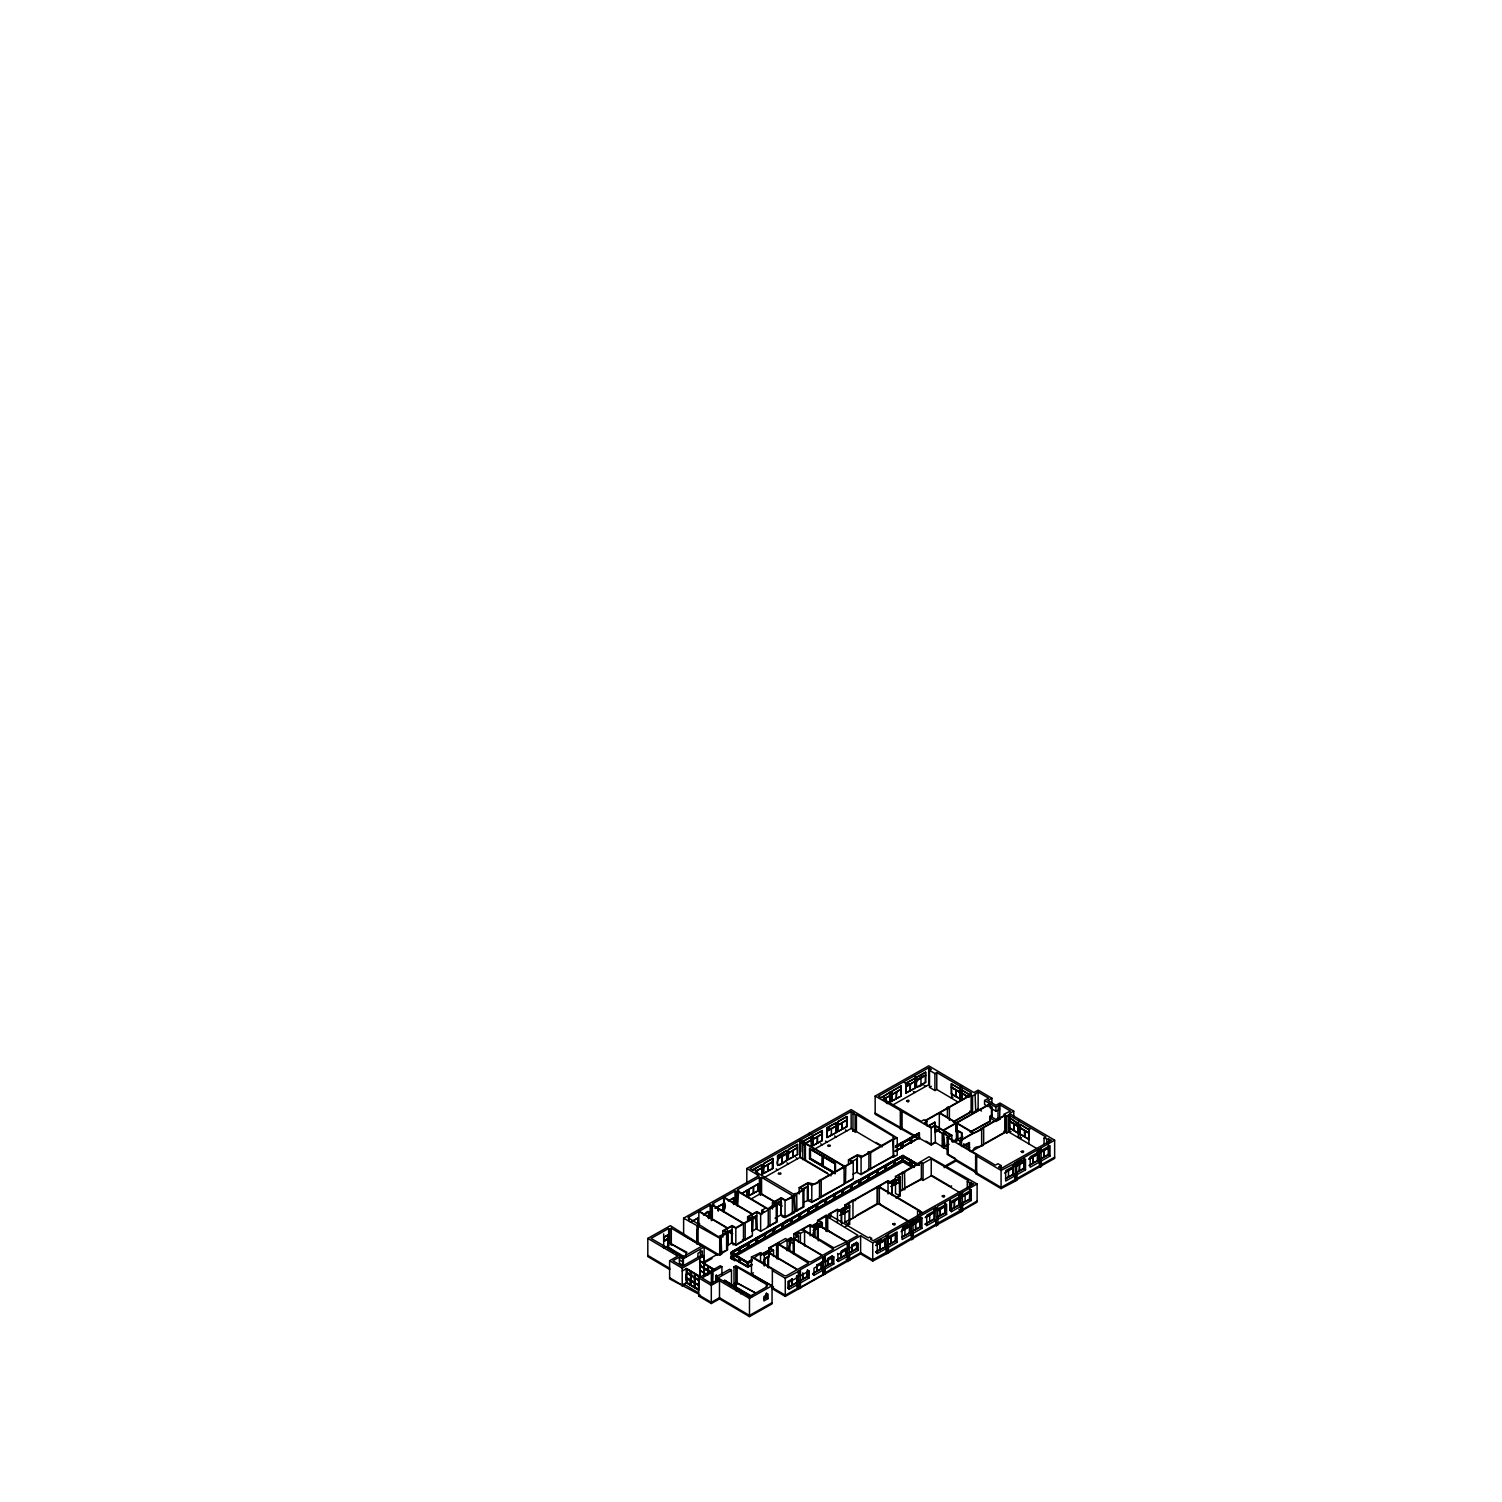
<?xml version="1.0" encoding="UTF-8"?>
<svg xmlns="http://www.w3.org/2000/svg" width="1502" height="1502" viewBox="0 0 1502 1502"><rect width="100%" height="100%" fill="white"/><g stroke="black" fill="none" stroke-linecap="round" stroke-linejoin="round"><path stroke-width="1.5" d="M867.743 1169.363L870.634 1169.382L870.616 1152.222L867.949 1151.94L870.202 1152.973L892.826 1139.699L893.521 1157.084L897.238 1154.982L897.238 1137.99L851.183 1109.602L746.813 1168.518L758.942 1175.672L683.617 1218.197L683.617 1235.188L697.041 1242.999M696.947 1243.055L696.759 1229.612M739.115 1261.398L738.928 1257.456L747.789 1262.318L731.267 1252.311L738.721 1257.662L731.267 1253.719M738.721 1260.873L739.115 1257.887L738.928 1261.267M752.333 1231.64L752.671 1217.671L752.464 1231.002L756.895 1228.505M752.671 1217.671L756.182 1215.681L756.182 1228.899L760.632 1231.283L768.254 1226.984L768.254 1209.992L760.632 1214.292L756.877 1212.076L748.616 1216.751L748.616 1220.995M756.67 1229.18L756.182 1215.681M910.437 1160.727L910.85 1165.421L910.644 1160.389M910.437 1163.956L910.644 1160.539M910.644 1164.594L910.644 1161.084M738.909 1257.305L739.322 1262.224M690.92 1280.549C707.968 1292.152 674.736 1268.814 689.925 1280.662M698.599 1285.261L694.938 1282.933L698.599 1285.505M742.345 1222.985L745.18 1223.191L742.345 1222.947L712.342 1205.242L710.146 1205.092L699.256 1211.232L727.663 1228.016L732.094 1225.519L735.849 1227.735L742.795 1223.811M742.345 1239.976L745.18 1240.183L745.161 1223.041L752.371 1218.967L752.371 1235.958L745.161 1240.032L744.128 1239.375M794.014 1194.466C796.173 1191.086 798.013 1196.963 794.014 1194.466L755.337 1171.635L756.651 1170.903L754.511 1169.645L753.197 1170.377L750.08 1168.537L799.89 1140.431C800.716 1145.106 809.221 1142.083 802.988 1142.233M802.969 1142.233L802.781 1159.638L805.616 1159.863M854.356 1199.685L877.243 1186.749C881.13 1189.415 879.534 1183.426 877.262 1186.824L877.243 1203.74L880.059 1203.834M920.069 1210.762C916.051 1207.777 918.661 1212.846 923.073 1212.602L973.84 1183.951L967.288 1181.661L968.659 1180.891L931.24 1158.793L923.054 1163.412L921.364 1162.417L904.411 1171.992C899.191 1171.091 905.255 1175.503 904.504 1172.029L904.899 1189.603L902.064 1189.809M802.988 1159.225L804.246 1158.812M843.392 1168.612C843.185 1161.384 847.41 1169.758 843.129 1165.965L804.903 1143.379L804.903 1160.37L831.057 1175.822M803.814 1230.007C804.603 1226.496 798.632 1231.02 803.814 1230.007L833.817 1247.805L846.546 1241.797L817.933 1225.106L817.933 1238.774M920.013 1213.635L919.506 1211.063L922.585 1212.884L873.188 1240.765L870.39 1239.112L871.761 1238.343L869.62 1237.085L868.25 1237.855L829.855 1215.174C825.142 1213.184 834.661 1213.222 829.855 1218.009M814.234 1229.894C824.147 1225.332 808.977 1229.781 814.234 1236.803M919.524 1165.158L902.984 1155.395L731.38 1252.011L731.455 1257.099L731.587 1252.142M825.593 1215.982L828.428 1215.775L826.288 1215.043L817.595 1220.413L821.331 1222.628L813.99 1226.871L810.16 1224.618L803.101 1228.598M821.331 1222.628L821.613 1226.195L817.952 1227.754M910.437 1161.196L902.589 1156.333L895.267 1160.915M814.628 1226.965L810.141 1225.181L803.758 1228.786M895.323 1146.195L919.017 1132.827L919.224 1139.079L875.159 1114.259L875.159 1096.084L928.743 1065.838L973.916 1092.517L978.178 1090.114L991.902 1098.244L991.902 1102.487M803.457 1158.943L800.397 1157.141L800.397 1140.149L851.146 1111.499L854.262 1113.339L852.967 1114.071L852.967 1131.062L856.403 1131.588L882.237 1146.852M958.445 1102.28L936.779 1089.494L934.92 1090.546L929.513 1087.354L929.513 1070.363L931.371 1069.311L928.705 1067.734L878.426 1096.103L881.148 1097.699L890.461 1092.142L881.58 1097.399M752.784 1169.626L762.077 1164.613L753.197 1169.851M772.817 1158.549L763.729 1163.674L763.523 1173.456L763.523 1163.562L772.629 1158.418L772.817 1168.443L761.871 1174.395M797.618 1144.543L788.531 1149.668L788.325 1159.469L788.325 1149.556L797.431 1144.43L797.618 1154.456L777.585 1165.533L777.585 1155.62L786.673 1150.494L786.879 1160.52L786.673 1154.268M802.462 1141.82L811.549 1136.676L802.256 1141.689L802.256 1151.602M822.307 1130.612L813.014 1135.625L813.014 1145.538L813.202 1135.756L822.307 1130.612L822.307 1140.525L811.343 1146.477M846.978 1116.681L837.891 1121.825L837.684 1131.607L837.684 1121.694L846.771 1116.568L846.978 1126.594L826.926 1137.671L826.926 1127.758L836.238 1122.745L827.133 1127.889M901.219 1086.077L892.113 1091.203L891.906 1101.004L891.906 1091.09L901.012 1085.965L901.219 1095.991L887.363 1103.576M914.981 1078.305L905.687 1083.317L905.875 1093.362L905.875 1083.449L914.981 1078.305L914.981 1088.218L910.419 1090.546M916.633 1077.385L925.72 1072.24L916.427 1077.253L916.427 1087.166M777.792 1155.733L786.879 1150.607M756.464 1170.602L761.871 1167.786M772.629 1161.722L763.936 1167.092M786.673 1153.799C775.783 1153.799 772.385 1174.207 786.466 1160.276M797.431 1147.735L788.738 1153.104M803.701 1144.186L811.343 1139.868M822.101 1133.803L813.408 1139.173M836.032 1125.937L826.926 1131.062L827.151 1137.333L836.238 1132.658L836.032 1122.632M846.771 1119.872L838.097 1125.242M883.101 1099.126L890.461 1095.446L885.711 1098.131M901.012 1089.269L892.319 1094.639M914.774 1081.496L906.082 1086.866M925.514 1075.432C914.155 1076.202 911.47 1095.24 925.72 1082.153L905.687 1093.231M763.729 1166.979L772.817 1161.853L772.61 1158.887M777.792 1159.037L786.879 1153.911L786.673 1150.964M788.531 1152.973L797.224 1147.603M806.799 1142.665L811.549 1139.98L811.343 1137.033M813.202 1139.06L822.307 1133.916L822.101 1130.968M827.133 1131.194L836.238 1126.049L836.032 1123.102M837.891 1125.129L846.978 1119.985L846.771 1117.037M852.967 1114.071L856.403 1114.597L894.141 1136.883L892.826 1137.634L894.122 1138.403L870.296 1151.846M892.113 1094.507L900.806 1089.138M905.875 1086.753L914.568 1081.384M916.633 1080.689L925.72 1075.545L925.514 1072.597M886.18 1102.487L886.18 1098.244L884.077 1099.426L921.195 1121.356L923.993 1119.76L926.865 1121.45L926.865 1125.711M929.513 1070.363L934.92 1073.554L936.779 1072.503L971.606 1093.081L969.635 1094.188L972.545 1095.916L972.545 1112.907L975.718 1111.104L975.08 1093.738L978.14 1092.01L988.635 1098.206L984.58 1100.497L984.58 1104.514L988.222 1106.655M669.798 1269.566L647.813 1256.573L647.813 1238.399L670.38 1225.67L704.194 1246.942L704.006 1267.688M772.817 1168.443L763.936 1173.231M822.307 1140.525L813.408 1145.313M846.978 1126.594L838.097 1131.381M887.156 1103.444L890.048 1101.811L890.254 1092.029M908.635 1091.334L906.082 1093.005M835.168 1173.813L809.54 1158.68L809.54 1148.486L835.487 1163.43L835.487 1171.579M669.723 1241.854L669.723 1229.124L668.672 1228.486L651.079 1238.418L684.274 1257.643M728.151 1232.072L732.075 1229.856L727.663 1231.79L727.738 1245.515L727.25 1228.242L698.843 1211.457L687.935 1217.615L718.238 1236.615L726.592 1232.954L726.592 1249.946M751.845 1231.358L752.051 1214.236L723.645 1197.469L712.699 1203.646L713.901 1204.36L712.83 1204.979L742.701 1222.609M724.058 1212.095L724.058 1197.225L735.004 1191.048L736.149 1191.724L736.149 1204.473M781.678 1206.237L761.57 1194.372L760.538 1194.954L760.538 1177.962L759.392 1177.286L737.482 1189.659L738.627 1190.316L737.67 1205.731M809.822 1149.049L822.27 1156.409L822.232 1165.646L809.972 1158.399L809.86 1148.298M669.723 1229.124L671.3 1228.223L701.753 1246.228L682.621 1257.043M736.149 1191.724L737.182 1191.142L765.776 1208.04L761.796 1210.293L761.796 1214.536M760.538 1177.962L761.57 1177.38L791.742 1195.198L791.742 1198.014M763.729 1177.831L799.89 1157.422L802.969 1159.225M813.202 1149.912L851.146 1128.49L854.262 1130.33L852.967 1131.062M892.113 1105.378L928.705 1084.726L928.705 1067.734M690.376 1222.14L698.223 1217.953L690.582 1222.271M708.775 1212.245C706.916 1230.57 713.675 1202.238 704.213 1214.799M715.177 1208.152L723.025 1203.947L715.309 1208.303M733.765 1204.491L733.765 1197.883L729.014 1200.567M741.95 1193.264L747.414 1190.185L742.664 1193.114M758.153 1184.12L749.066 1189.246L748.86 1195.742L748.86 1189.133L757.966 1184.008L758.153 1190.729L747.207 1196.681L747.207 1190.542M663.884 1237.329L668.014 1235.001L668.014 1239.019L663.884 1241.347L667.808 1238.887L667.695 1235.658L663.677 1237.216L667.808 1234.888L667.714 1248.462M703.518 1214.968L708.982 1211.889M728.32 1200.962L733.765 1197.883M929.513 1087.354L931.371 1086.303M667.489 1238.606L664.184 1240.708L663.978 1237.517M809.54 1158.68L834.887 1173.306M810.31 1158.305L822.27 1165.195M758.153 1190.729L749.273 1195.517M698.017 1224.43L699.669 1223.51M722.819 1210.443C728.226 1209.298 722.95 1194.466 724.34 1209.467M686.132 1252.818L686.958 1252.349L667.714 1241.947L686.132 1252.818L686.132 1257.155M683.617 1218.197L719.702 1238.192L719.702 1255.184L721.692 1254.076L720.998 1236.672L727.569 1232.954L727.569 1249.946L720.998 1253.663L720.998 1236.672M875.159 1096.084L931.202 1127.983L931.202 1144.975L935.427 1142.571L934.939 1129.035L942.205 1133.315L942.205 1147.152C949.846 1151.565 936.722 1123.703 949.039 1137.352M951.329 1083.937L960.416 1089.063L960.21 1099.088L951.329 1093.832L951.329 1083.937L960.229 1089.175L960.21 1099.088M822.796 1156.54L835.093 1163.975M665.255 1247.411L668.672 1245.477L668.672 1228.486M750.887 1199.084L759.392 1194.278L760.538 1194.954M696.947 1229.856L698.073 1229.199M956.173 1090.095L956.173 1096.235M823.115 1165.89L835.093 1172.762L835.168 1163.618L809.54 1148.486M951.329 1093.832L962.181 1099.896M960.022 1089.288L960.567 1086.153M962.031 1090.49L962.238 1093.212L968.884 1097.117M960.022 1092.123L951.329 1087.223L960.229 1092.48M960.022 1092.592L951.536 1087.11M951.329 1098.093L952.981 1097.155M962.238 1093.212L966.274 1096.291M696.853 1243.112L698.073 1242.417L719.702 1255.184M962.031 1093.794L962.238 1099.802M704.231 1261.718L717.806 1254.076L717.806 1255.24L698.073 1243.6L696.947 1244.238L697.041 1226.007M678.604 1254.883L669.854 1248.2M698.618 1294.029L669.61 1278.897L669.61 1260.722L677.796 1256.104L647.813 1238.399M722.837 1237.104L722.837 1230.739L727.25 1228.242M747.62 1220.995L747.62 1216.733L752.051 1214.236M772.441 1209.072L772.441 1202.689L781.284 1197.695L785.077 1199.948C789.094 1200.68 798.2 1192.212 791.892 1196.23M799.195 1194.015L799.195 1187.631L808.038 1182.637L813.371 1183.97C818.083 1184.853 824.147 1176.479 818.759 1180.835M848.48 1164.069L848.48 1159.826L857.323 1154.831L862.655 1156.164L868.25 1152.992M735.83 1228.298L743.471 1223.999L743.471 1240.99L735.83 1245.289L735.83 1228.298L732.075 1226.083L723.814 1230.739L727.569 1232.954M861.078 1157.61L868.907 1153.179L868.907 1170.171L861.078 1174.602L861.078 1157.61L857.323 1155.395L849.456 1159.826L853.23 1162.041L853.23 1179.032L822.777 1195.648M679.411 1257.061L679.411 1263.201L682.772 1265.172L682.772 1259.033L679.411 1257.061L672.877 1260.741L682.246 1266.28L702.166 1255.034L703.781 1255.991L704.213 1267.575M775.013 1204.397C789.038 1192.832 774.018 1216.995 785.058 1217.502L794.333 1212.865L794.333 1194.803L794.821 1212.001L794.258 1195.329M803.608 1188.307L807.813 1186.486L807.813 1200.323L808.038 1182.637M773.643 1205.731L781.078 1201.544M802.237 1189.64L807.813 1186.486M851.54 1161.816L857.116 1158.662L857.116 1172.499L861.078 1174.602M925.251 1120.511L946.973 1108.232C951.667 1109.997 947.649 1104.665 946.917 1108.194M948.982 1107.105L970.724 1094.845M744.842 1222.647L751.394 1218.967L747.62 1216.733M753.159 1217.953L756.67 1215.982M769.587 1208.603C763.392 1212.734 772.066 1204.078 776.234 1204.942L776.234 1221.933L769.644 1225.651M796.304 1193.602L802.95 1189.866L802.95 1206.857L796.304 1210.593M820.899 1179.727L843.448 1166.998M845.495 1165.834L852.235 1162.041L848.48 1159.826M925.645 1120.736L939.313 1113.038L956.042 1122.914L956.042 1131.813M970.517 1095.502L962.031 1090.02L961.824 1100.046M769.813 1225.763L777.21 1221.933L777.21 1204.942L769.963 1209.035L769.982 1226.176L767.278 1226.59M777.21 1204.942L773.417 1202.708L781.265 1198.277L785.058 1200.511L792.343 1196.399L792.343 1213.391L791.535 1212.846M796.68 1210.837L803.927 1206.857L803.927 1189.866L796.736 1193.921L796.867 1211.25L794.014 1211.457M803.927 1189.866L800.172 1187.65L808.02 1183.219L811.793 1185.435L819.51 1181.06L819.51 1198.052L811.793 1202.426L807.344 1200.042L807.344 1186.204M853.23 1162.041L845.814 1166.228L845.495 1182.825M682.772 1259.033L704.194 1246.942M719.702 1238.192L721.692 1237.085M892.826 1139.699L897.238 1137.99M926.865 1121.45L924.049 1123.045L931.334 1127.345L934.939 1125.298L943.181 1130.161L990.043 1103.726L990.25 1107.856L995.901 1111.198L999.656 1109.077L998.041 1108.119M972.545 1095.916L975.718 1094.113M795.027 1195.048L794.258 1198.164M929.344 1125.261L934.77 1122.201L935.183 1132.358L939.313 1130.03M935.183 1122.445L927.541 1126.293M895.736 1146.439L919.431 1133.071L919.431 1137.558M895.436 1147.096L900.918 1143.285L901.744 1148.241L901.951 1142.703L902.984 1143.529M901.951 1143.172L910.25 1138.478M910.869 1138.14L918.811 1133.184L918.811 1137.427M895.436 1147.321L901.331 1143.998M910.268 1138.948L902.158 1143.529L910.663 1138.948L909.855 1138.234M911.094 1138.478L919.224 1133.897M669.61 1260.722L682.208 1268.157L703.781 1255.991M895.83 1147.566L901.744 1143.998M911.489 1138.723L919.017 1133.766M931.202 1127.983L934.939 1125.862L950.86 1135.268L947.124 1137.371L947.124 1154.362L976.657 1171.823L975.624 1172.405M735.849 1244.726L732.094 1242.511L728.151 1245.289M775.013 1218.235L781.284 1214.686L785.077 1216.939L792.605 1212.696M803.608 1202.126L811.005 1199.572M852.911 1174.32L857.323 1171.823M682.208 1270.992L686.564 1268.533L701.227 1277.207M699.725 1275.254L699.932 1260.985L714.614 1269.641M895.436 1150.626L902.571 1147.772L902.364 1142.233M895.23 1150.983L901.744 1147.528M902.158 1147.059L910.663 1142.496M895.23 1151.452L919.637 1137.427L911.489 1142.271M910.268 1137.765L910.663 1143.21L911.489 1137.54M902.571 1147.077L910.268 1142.252L911.489 1142.74L911.507 1137.314M991.902 1098.244L987.865 1100.515L995.939 1105.303L999.994 1103.012L1013.737 1111.123L1013.737 1117.488M934.77 1132.114L938.844 1129.823M954.915 1120.755L970.724 1111.837M720.434 1253.419L725.053 1250.809M737.595 1243.731L742.795 1240.802M744.842 1239.638L751.394 1235.958M813.371 1200.962L821.2 1197.469L821.218 1180.103L844.105 1167.185L844.105 1184.177L821.237 1197.263L819.435 1196.437M847.184 1181.886L852.235 1179.032M862.655 1173.156L866.391 1171.034M870.296 1168.838L894.122 1155.395M704.231 1262.9L711.986 1258.526M953.338 1122.107L971.118 1112.062L971.118 1095.071L949.395 1107.349L949.395 1120.285M686.902 1272.795L686.902 1269.209L694.562 1273.734L694.356 1277.432L686.696 1272.907L699.087 1280.474L698.486 1289.974L698.993 1276.343M892.826 1156.69L870.447 1168.95M700.27 1265.717L707.93 1270.241L700.27 1265.717L700.063 1274.991M981.519 1111.011L978.14 1109.002L975.718 1111.104M943.575 1147.96L943.594 1130.405L990.438 1103.97L990.438 1107.969M690.732 1275.536L690.319 1285.149L690.713 1275.761M703.687 1267.97L704.1 1275.686M739.979 1247.392L739.791 1252.649L739.979 1247.167L747.189 1243.337M748.785 1246.867L748.785 1242.417L755.788 1238.474L756.595 1243.168L756.989 1238.024L755.994 1238.136M757.196 1237.441L756.989 1242.943L756.989 1237.554L764.387 1233.611M765.194 1233.405L765.006 1238.418L765.795 1232.598L773.004 1228.767L773.192 1233.086M774.206 1232.992L774.394 1227.735L781.603 1223.905M791.01 1218.835L790.615 1223.736M791.61 1218.253L791.404 1223.51L791.61 1218.028L798.82 1214.198M800.209 1217.615L800.416 1213.278L807.419 1209.335L808.226 1214.029L808.62 1208.885L807.625 1208.997M808.827 1208.303L808.62 1213.804L808.62 1208.415L816.018 1204.473M816.825 1204.266L816.619 1209.279L817.032 1203.909M825.818 1203.853L826.025 1198.596L833.235 1194.766M842.641 1189.697L842.228 1194.597M843.242 1189.115L843.035 1194.372L843.242 1188.889L850.432 1185.059M851.634 1189.509C847.428 1184.515 862.599 1175.09 859.05 1184.402L860.252 1179.746L859.238 1179.859M860.439 1179.408L860.252 1184.665L860.439 1179.164L867.649 1175.334M868.25 1180.14L868.644 1174.771M877.45 1174.939L877.45 1169.57L884.847 1165.627M894.253 1160.558L893.859 1165.458M894.854 1159.976L894.666 1165.233L894.854 1159.751L902.984 1155.639M942.205 1133.315L935.427 1128.753M700.27 1270.392L703.894 1272.776M704.1 1268.214L704.1 1273.114M707.724 1266.299C688.78 1249.589 709.151 1280.906 707.93 1266.186M731.061 1253.137L739.191 1248.782L731.061 1253.363L739.115 1258.132L731.662 1253.719M757.402 1238.737L765.006 1234.212L756.989 1238.737M783.218 1224.168L790.803 1219.643L782.805 1224.168M809.015 1209.598L816.619 1205.073L808.62 1209.598M876.642 1170.959L869.451 1175.484M893.859 1161.253L886.462 1165.89M902.984 1155.864L903.19 1160.182L902.984 1155.395M686.902 1278.183L690.094 1280.474M700.27 1270.617L703.443 1272.795M739.791 1248.444L747.789 1243.919M773.605 1229.349L766.208 1233.762M799.421 1214.78L792.005 1219.192M825.236 1200.211L817.82 1204.623M851.033 1185.641L843.636 1190.053M860.252 1180.459L868.25 1175.935L860.646 1180.459M876.849 1171.072L868.851 1175.597L876.455 1171.072M886.049 1165.89L893.652 1161.365M694.863 1274.147L695.069 1277.62L698.787 1279.817L698.58 1276.343L694.863 1274.147L695.069 1277.62M708.231 1270.185C708.681 1260.985 706.616 1274.503 712.68 1272.889L712.68 1283.497M731.061 1253.607L738.59 1248.894M739.979 1248.556L747.789 1244.163L740.186 1248.444M757.196 1238.85L764.387 1234.325M783.011 1224.28L790.202 1219.755M808.827 1209.711L816.018 1205.186M860.439 1180.572L867.649 1176.047M886.255 1166.003L893.465 1161.478M903.397 1156.559L894.666 1161.027L902.984 1156.333L911.451 1160.633M903.397 1156.803L910.644 1161.328M738.984 1252.161L731.061 1257.099L739.191 1252.293M739.979 1252.067L747.789 1247.43L740.186 1251.729M764.8 1237.592L757.402 1242.004M765.795 1237.498C785.753 1222.478 760.669 1246.378 766.001 1232.71M790.615 1223.022L782.805 1227.434L783.218 1223.004M791.61 1222.928L799.421 1218.291L791.61 1222.703M816.412 1208.453L809.015 1212.865M817.426 1208.359L825.236 1203.722L817.426 1208.134M842.228 1193.883L834.436 1198.296L834.83 1193.865M868.043 1179.333L860.646 1183.726M885.26 1169.607L877.656 1174.376M893.859 1164.763L886.462 1169.401M984.58 1100.497L995.901 1107.181L999.957 1104.89L1010.452 1111.104L1003.805 1114.296L1006.772 1116.042L1006.772 1133.034L1008.668 1131.945L1036.399 1148.335M694.262 1277.864L694.262 1287.496M748.39 1247.092L756.388 1242.567L748.597 1247.204M765.006 1237.723L757.196 1242.361M774.206 1232.522L782.204 1227.998L774.412 1232.635M790.803 1223.154L783.011 1227.791M800.022 1217.953L808.02 1213.428L800.209 1218.066M816.619 1208.584L808.827 1213.222M825.818 1203.384L833.835 1198.859L826.025 1203.496M834.643 1198.652L842.434 1194.015M851.634 1188.814L859.651 1184.308L851.841 1188.946M868.25 1179.446L860.439 1184.083M877.45 1174.245L885.448 1169.739M894.065 1164.876L886.255 1169.514M903.19 1159.938L894.854 1164.651M694.356 1277.902C683.954 1264.365 683.41 1283.102 690.319 1284.679M738.984 1247.73C737.426 1260.591 741.969 1246.247 738.777 1247.843M748.597 1247.674L748.184 1242.774L747.789 1247.899M756.201 1238.024L756.388 1243.036M773.399 1233.442L773.999 1228.204L773.605 1233.33M781.998 1223.454L782.204 1228.467M781.81 1228.223C781.904 1220.938 782.955 1223.454 783.011 1228.261C778.9 1223.06 793.638 1214.085 790.409 1223.379M800.209 1218.535L799.815 1213.635L799.421 1218.76M807.813 1208.885L808.02 1213.898M824.823 1203.947C827.959 1193.883 812.638 1205.28 817.426 1208.828M825.03 1204.304L825.631 1199.065L825.218 1204.191M833.629 1194.315L833.835 1199.328M851.446 1184.496L851.033 1189.622M851.634 1189.284L851.841 1184.027M859.444 1179.746L859.651 1184.759M868.043 1180.028L868.456 1175.127M869.057 1174.545L868.851 1179.802L869.057 1174.32L876.248 1170.49L877.055 1175.184L877.243 1169.927L876.849 1175.052M877.45 1174.714L877.656 1169.457M885.26 1165.177L885.654 1170.321M690.713 1280.436L694.262 1282.539M695.144 1287.758L695.144 1278.127L694.938 1287.89M704.1 1272.889L707.855 1274.86L707.855 1270.185L707.649 1274.973M911.958 1167.261L902.777 1161.835L731.267 1258.638L731.267 1257.456L902.777 1160.652L914.361 1167.486M686.902 1282.896L686.564 1268.533M698.58 1276.343L698.73 1296.095L711.31 1303.529L719.496 1298.911L749.479 1316.616L772.047 1303.867L772.047 1285.712L735.961 1265.698L734.009 1266.806L734.009 1283.797L735.83 1284.867L735.83 1267.876L734.009 1266.806M711.967 1268.796L712.173 1272.269M712.155 1268.908L708.231 1266.599M959.44 1140.788L973.183 1133.034L956.455 1123.158L956.455 1140.149L957.675 1130.48L961.918 1132.977L961.918 1140.9M955.497 1158.605L948.213 1154.306L948.213 1137.314L951.836 1135.268L951.836 1141.651M738.515 1257.08L739.115 1262.093M721.918 1275.198L721.918 1266.693L711.835 1272.382L711.835 1283.008M739.115 1257.437L739.735 1262.45M699.087 1280.474L694.863 1278.202M712.173 1283.778L712.68 1272.889M739.528 1257.681L739.923 1262.581M989.762 1116.211L991.714 1115.104M690.92 1285.28L690.62 1271.405M695.144 1283.046L699.087 1285.149M739.923 1257.681L740.129 1262.224L740.129 1258.019M911.658 1160.746L911.845 1165.308L911.845 1161.102M740.129 1258.488L747.583 1263.37L752.014 1260.854M957.262 1130.706L961.918 1132.977M989.762 1117.375L991.714 1116.286M999.957 1104.89L999.656 1118.99L998.248 1118.145L995.939 1119.459L991.489 1116.831L989.705 1117.826L989.705 1120.905M910.644 1164.35L902.984 1159.826M694.262 1287.007L690.713 1284.923M738.909 1261.736L731.061 1256.874L738.721 1261.154M910.644 1164.82L902.589 1159.826L894.854 1164.426M695.144 1287.289L698.486 1289.505M716.022 1281.807L716.022 1275.423L717.843 1275.93L729.672 1269.246L731.493 1270.316L731.493 1285.299M946.861 1145.087L943.181 1147.152L934.939 1142.29L931.334 1144.336L925.87 1141.107M956.455 1139.661L955.234 1139.417M970.142 1131.945L990.438 1120.961L970.555 1132.17M911.451 1165.533L911.658 1160.52L911.658 1165.646M949.095 1144.28L943.594 1147.397L947.706 1149.837M952.775 1142.215L962.726 1136.601M715.759 1281.356L715.759 1277.094L717.336 1276.212L716.022 1275.423M773.492 1286.951L751.469 1273.94L751.469 1256.949L760.538 1252.63L764.255 1254.827L772.535 1250.152L768.817 1247.955L778.393 1242.605L779.012 1244.013L776.609 1243.618L776.59 1258.432M778.299 1242.605L785.508 1238.53L789.226 1240.727L797.487 1236.071L793.769 1233.874L801.392 1229.556M829.761 1213.56L837.478 1209.204L841.214 1211.401L848.649 1207.214L844.913 1204.998L853.361 1199.76L855.52 1200.492L852.667 1200.699M878.952 1185.791L888.058 1180.647L891.794 1182.863L899.229 1178.657L899.717 1195.93L895.492 1193.452L895.492 1176.46L902.045 1172.762M903.735 1171.804L928.987 1156.747L977.107 1183.97L977.107 1202.144L962.181 1210.574L962.181 1205.618L971.268 1200.473L971.268 1190.091L969.654 1189.133L969.86 1199.178L971.268 1200.473M981.2 1128.434C987.678 1125.223 976.901 1133.146 973.596 1132.79L956.868 1122.914L957.675 1140.393L957.675 1130.48M983.266 1127.345L1005.063 1115.028L1005.063 1132.02L985.237 1143.21M760.538 1253.194L754.248 1257.887L784.307 1275.63L786.203 1275.855L797.111 1269.697L768.667 1252.893L764.255 1255.39L760.538 1253.194L760.538 1261.68M800.378 1241.947L800.378 1233.442L797.994 1232.034L794.746 1233.874L798.463 1236.071L798.463 1242.436M841.195 1222.59L841.195 1211.983L837.459 1209.767L830.418 1213.747L829.855 1216.395M855.013 1199.873L877.562 1187.143L877.562 1204.135L855.013 1216.864M891.775 1194.052L891.775 1183.426L888.039 1181.21L879.609 1185.979L879.402 1188.72M959.834 1141.032L981.651 1128.715L981.651 1145.707L971.475 1151.452M731.493 1270.316L717.994 1277.939L749.517 1296.564L767.109 1286.632L766.058 1286.012L767.635 1285.13L737.163 1267.125L735.83 1267.876M1013.737 1111.123L1009.475 1113.526L1054.648 1140.206L1054.648 1158.38L1040.924 1166.115L1040.924 1161.159L1039.515 1159.863M1000.276 1119.009L995.901 1121.487L990.118 1118.07L991.902 1117.075L991.902 1106.73M748.109 1266.336L748.109 1261.905L751.807 1259.803M760.425 1254.959L769.024 1250.096M786.222 1240.389L790.934 1237.723L790.54 1241.685M810.198 1226.852L816.957 1223.285L812.038 1226.045M837.853 1211.25L846.452 1206.388M887.626 1183.144L894.779 1179.577M748.315 1262.018L752.014 1259.934M760.425 1255.184L769.231 1250.208M787.123 1240.07L779.407 1244.426L808.846 1261.811L810.855 1261.943L822.082 1255.597L793.638 1238.793L789.207 1241.29L787.123 1240.07L787.123 1250.697M837.853 1211.476L846.659 1206.5M887.832 1183.276L894.385 1179.577M1006.772 1116.042L1008.668 1114.953L1045.955 1136.995L1044.059 1138.065L1044.059 1144.43M748.109 1261.905L752.014 1260.159M760.613 1255.296L763.917 1253.212L764.311 1254.151M765.325 1253.344L769.231 1250.453M812.244 1226.158L815.736 1224.186L815.736 1228.392M838.06 1211.607L841.364 1209.504M846.659 1206.744L842.566 1208.584L842.566 1213.973M889.691 1182.468L892.977 1180.365M900.224 1195.667L898.553 1194.672L900.092 1193.808L900.092 1176.817L898.553 1177.681L900.224 1178.676L900.224 1195.667L895.999 1198.033M961.487 1146.251L961.487 1142.008L958.764 1143.548L995.375 1165.158L997.948 1163.712L1001.121 1165.59L1001.121 1169.833M747.376 1263.238L751.807 1260.741M765.325 1252.424L769.024 1251.035M800.378 1233.442L804.565 1231.096L833.479 1249.176L822.495 1255.372L794.051 1238.568L798.463 1236.071M812.038 1226.74L815.943 1224.543M846.452 1207.326L842.96 1209.767M845.419 1226.59L849.644 1224.205L849.7 1205.411L848.104 1206.313L849.644 1207.214L841.195 1211.983M889.484 1183.05L893.39 1180.835M769.231 1251.147L765.325 1253.588M790.334 1239.244L790.127 1238.418M812.038 1226.984L816.149 1224.674M841.965 1210.105L841.758 1209.279M846.659 1207.439L842.753 1209.88M889.484 1183.276L893.577 1180.966M721.918 1266.693L720.284 1265.735L698.712 1277.902L711.31 1285.355L719.496 1280.737L749.479 1298.441L749.479 1316.616M769.08 1256.911L769.08 1252.649L773.511 1250.152L773.511 1256.536M822.326 1226.871L822.326 1222.628L813.896 1227.397L813.99 1236.953M891.775 1183.426L900.224 1178.676M1009.551 1118.558L1009.757 1121.262C1040.999 1138.366 988.56 1103.914 1018.243 1123.44L1018.581 1133.203M752.014 1264.365L747.583 1266.862L747.583 1262.187L747.376 1266.524M739.716 1261.999L747.996 1266.862L751.958 1264.628M724.208 1281.525L724.696 1280.305L752.277 1296.583M751.882 1264.909L747.789 1267.219L731.267 1257.456M813.126 1230.345L817.219 1228.035M839.674 1215.362L846.79 1211.419M890.724 1186.542L899.229 1181.83M963.627 1145.5L969.447 1142.684L969.447 1150.607M841.214 1214.574L848.93 1210.537M892.075 1186.186L899.51 1181.999M969.447 1142.684L961.806 1146.533M764.462 1258.469C774.074 1253.87 758.885 1259.671 764.462 1265.078M841.702 1224.074L841.702 1214.855L849.137 1210.65L849.137 1224.487L844.913 1221.99L844.913 1204.998M899.717 1182.112L891.794 1186.017M698.73 1296.095L700.458 1295.118M1009.757 1121.262L1018.243 1126.744M1009.551 1121.863L1009.701 1132.17M1013.794 1124.36L1014.207 1130.743M735.999 1282.389L755.281 1292.809L735.999 1282.389L735.999 1288.904M1018.243 1133.353L1009.757 1127.871M734.009 1283.797L735.961 1282.689M751.469 1273.94L753.441 1272.832M844.913 1221.99L855.333 1217.071M856.253 1215.587L877.224 1203.59M903.472 1188.777L921.928 1178.526M849.306 1220.075L852.967 1218.009L852.967 1201.018L847.485 1204.116L849.7 1205.411M899.454 1191.762L902.364 1190.128L902.364 1173.137L898.008 1175.597L900.092 1176.817M960.792 1193.226L931.24 1175.784L923.054 1180.403L921.364 1179.408L903.847 1188.795M944.138 1166.491L956.173 1159.713L956.173 1160.896L1001.083 1187.425L1054.648 1157.197M970.423 1151.583L973.183 1150.025M973.596 1149.781C973.484 1145.331 984.937 1147.378 983.19 1144.299M735.529 1285.036L737.163 1284.116L737.163 1267.125M944.138 1167.674L956.173 1160.896M1009.344 1132.358L1011.015 1131.419M1014.207 1130.499L1014 1124.247M1028.757 1132.959L1019.858 1127.702L1028.551 1132.602M975.624 1155.413L976.657 1154.831L976.657 1172.987L975.624 1173.569L975.624 1155.413L1001.083 1170.433L1001.083 1188.608L1016.929 1180.272L1016.403 1161.778L1039.271 1148.88L1039.797 1167.373L1041.449 1166.434L1040.924 1147.96L1054.648 1140.206M796.454 1276.437L798.275 1289.073L785.283 1296.414L772.347 1288.772L772.347 1270.598L773.492 1269.96L751.469 1256.949M736.299 1291.307L739.397 1289.542L739.397 1290.5M1018.243 1132.883L1018.45 1126.631L1009.551 1121.393M739.735 1290.706L724.696 1280.305M1024.514 1136.582L1024.721 1130.33L1024.721 1136.939M1020.271 1134.085L1029.095 1139.417L1028.757 1143.811M1028.551 1129.767L1030.41 1128.715M740.505 1293.785L743.603 1292.039L743.603 1292.978M1018.243 1137.615L1018.581 1120.417M1028.551 1133.071L1020.065 1127.589M1019.858 1138.554L1021.51 1137.634M1024.721 1136.714L1024.514 1130.443M747.095 1295.043L748.146 1295.663M749.479 1298.441L772.047 1285.712M772.347 1270.598L785.283 1278.24L798.801 1271.218L798.801 1289.392M821.463 1262.562L821.256 1268.57L823.077 1270.129L823.077 1275.067L799.928 1288.134L799.928 1283.177L809.034 1278.052L809.034 1270.974L799.928 1276.099L799.928 1269.96L823.077 1256.911L823.603 1275.386M812.713 1274.072L813.99 1275.254L833.817 1264.046L833.817 1256.967L824.729 1262.112L824.729 1255.972L847.466 1243.13L847.992 1261.624M977.107 1183.97L962.181 1192.4L962.707 1210.875L961.055 1211.814L960.529 1193.32L937.511 1206.331L938.037 1224.806L936.384 1225.745L935.859 1207.251L912.822 1220.244L913.347 1238.737L911.695 1239.657L911.17 1221.182L888.02 1234.25L888.546 1252.724L872.737 1261.06L872.737 1242.886L860.608 1235.714L849.118 1242.21L849.644 1260.685M975.342 1171.034L975.342 1172.217M798.801 1271.218L800.453 1270.279L800.453 1288.453M823.603 1257.212L825.255 1256.273L825.255 1274.447M847.992 1243.449L849.644 1242.511M951.648 1185.923L950.616 1186.505L931.991 1175.522M772.253 1287.646L785.377 1295.175L798.275 1287.89M772.347 1288.772L773.492 1288.134M827.658 1258.582L832.202 1256.029L832.202 1262.619M817.126 1264.778L821.669 1262.206L821.669 1268.814L812.77 1273.583M827.865 1258.714L832.408 1256.141L832.408 1262.75L833.817 1264.046M856.384 1242.605L852.047 1245.064L852.047 1251.673L851.841 1245.177M788.475 1281.168L792.436 1278.934M837.665 1253.419L838.379 1261.492L847.466 1256.348L845.645 1254.808L845.645 1248.669L841.308 1251.128L841.101 1257.606M841.608 1251.185L845.851 1248.8M852.366 1245.12L856.591 1242.736M798.275 1270.899L798.275 1277.038L789.188 1282.164L789.188 1289.242L798.275 1284.116M823.077 1256.911L823.077 1263.032L813.99 1268.176L813.99 1275.254M838.379 1254.414L847.466 1249.27L847.466 1243.13M849.118 1248.35L858.205 1243.205L858.205 1250.284L849.118 1255.428M763.692 1298.704L766.452 1297.146L766.452 1293.128M763.898 1298.817L766.64 1297.277L766.64 1293.26M1044.059 1138.065L1051.381 1140.187L1001.121 1168.556L998.548 1167.035L1001.121 1165.59M768.066 1298.573L763.936 1300.901L763.936 1296.433L768.066 1294.086L768.066 1298.573L766.133 1296.846L766.133 1293.785M796.454 1282.577L787.968 1287.589L787.968 1281.45M799.89 1280.624L807.194 1276.512L809.034 1278.052M813.953 1272.701L821.256 1268.57M823.321 1267.406L832.408 1262.75L823.115 1267.763M836.971 1259.709L845.645 1254.808M849.081 1252.856L856.384 1248.744L858.205 1250.284M787.574 1287.815L798.52 1281.882M799.759 1280.943L807.607 1276.738L807.607 1270.129M836.764 1260.065L846.058 1255.052L846.058 1248.444M848.949 1253.175L856.797 1248.988L856.797 1242.379M872.737 1242.886L886.893 1235.489L886.893 1253.663M1001.083 1170.433L1015.277 1163.036L1015.277 1181.192M886.893 1235.489L888.546 1234.55M911.695 1221.502L913.347 1220.563M961.055 1193.639L962.707 1192.701M797.111 1286.688L798.801 1288.209L825.255 1273.264L823.453 1272.213M876.079 1242.436L881.28 1239.488M902.608 1227.453L907.809 1224.505M913.347 1221.389L918.567 1218.441M1016.741 1162.811L1022.149 1159.976M875.666 1242.192L877.281 1243.149L886.368 1238.005L886.368 1235.188M888.02 1237.085L897.126 1231.94L897.126 1242.323L888.02 1247.467M911.17 1221.182L911.17 1224.017L902.082 1229.143L902.082 1239.525L921.928 1228.336L921.928 1217.953L920.313 1216.995L920.313 1226.909M921.928 1217.953L912.822 1223.079L912.822 1220.244M937.511 1209.148L946.598 1204.022L946.598 1214.405L937.511 1219.53M960.529 1193.32L960.529 1196.155L951.442 1201.3L951.442 1211.682L960.529 1206.538L958.708 1204.998L950.034 1209.899L950.034 1203.759L958.708 1198.389M962.181 1192.4L962.181 1195.235L971.268 1190.091M1014.751 1162.717L1014.751 1165.552L1005.664 1170.678L1005.664 1181.06L1025.509 1169.87L1025.509 1159.488L1023.895 1158.53L1023.895 1168.443M1025.509 1159.488L1016.403 1164.613L1016.403 1161.778M772.047 1302.703L749.479 1315.433L719.496 1297.728L711.31 1302.347L698.73 1294.912M824.729 1272.964L847.466 1260.122M872.737 1261.06L860.608 1253.888L849.118 1260.385L849.118 1259.202L860.608 1252.706L872.737 1259.878L960.529 1210.312M875.873 1245.139L884.753 1240.37M887.851 1238.606L895.511 1234.306M901.913 1230.682L909.348 1226.252M911.808 1225.088L920.313 1220.3M925.345 1217.221L934.244 1212.433M937.342 1210.687L944.983 1206.369M949.827 1203.646L958.914 1198.502M962.012 1196.756L969.654 1192.438M1005.495 1172.217L1013.137 1167.899M1015.39 1166.622L1023.895 1161.835M1028.776 1158.849L1037.863 1154.193L1029.152 1159.337M1039.515 1152.785L1048.396 1147.997M875.873 1245.609L884.96 1240.483L886.368 1253.344M888.001 1238.774L895.305 1234.175M901.069 1231.621L909.761 1226.477M911.808 1225.557L920.501 1220.413L920.294 1217.465M925.345 1217.69L934.037 1212.321M937.473 1210.837L945.19 1206.482L944.777 1203.421M961.167 1197.714L969.447 1192.325M1004.65 1173.156L1012.93 1167.786M1015.39 1167.092L1024.101 1161.947L1023.895 1159M1039.515 1153.254L1048.189 1147.885M875.873 1251.748L884.96 1247.092L875.666 1252.105M888.001 1244.914L895.305 1240.783L897.126 1242.323M902.045 1236.972L909.348 1232.86L911.17 1234.4L911.695 1239.657M912.803 1230.908L920.106 1226.796L921.928 1228.336M925.345 1223.83L934.037 1218.929L935.859 1220.469L936.384 1225.745M937.473 1216.977L944.777 1212.865L946.598 1214.405M962.144 1203.046L969.86 1199.178L962.012 1203.365M1005.627 1178.507L1012.93 1174.395L1014.751 1175.935L1014.751 1180.891M1016.385 1172.442L1023.688 1168.331L1025.509 1169.87M1030.147 1164.67L1037.45 1160.558L1039.271 1162.097L1039.797 1167.373M1039.515 1159.394L1048.189 1154.494L1050.011 1156.033L1030.184 1167.242L1030.184 1156.84L1039.271 1151.715L1039.271 1148.88M887.851 1245.214L895.699 1241.027L895.511 1232.973M901.913 1237.291L911.414 1232.166M912.653 1231.227L920.501 1227.021L920.501 1217.108M925.138 1224.186L934.432 1219.155L934.432 1209.26M937.342 1217.296L945.19 1213.09L944.983 1203.064M949.827 1210.255L960.773 1204.304M1005.495 1178.826L1014.995 1173.7M1016.234 1172.762L1024.101 1168.556L1024.101 1158.643M1028.964 1165.571L1048.603 1154.719L1048.603 1144.824M875.873 1252.217L877.281 1253.532L886.368 1248.406M925.345 1224.299L926.753 1225.594L935.859 1220.469M977.107 1200.962L961.055 1210.631L958.914 1209.373M911.17 1239.357L888.546 1252.724M912.822 1233.461L912.822 1238.418L935.859 1225.425M937.511 1223.323L937.511 1224.487L961.055 1211.814M1016.403 1174.996L1016.403 1179.952L1039.271 1167.054M828.315 1144.918C825.499 1146.796 832.521 1146.852 829.761 1144.918M778.918 1172.799C776.102 1174.677 783.124 1174.733 780.364 1172.799M1020.215 1134.16L1020.065 1124.285L1028.964 1129.542L1028.964 1139.455L1009.551 1127.983L1009.551 1118.089M708.625 1218.329L708.775 1211.757M818.271 1240.859L818.271 1224.919L847.034 1241.516L857.961 1235.357L827.095 1216.601L827.095 1231.565M818.271 1224.919L831.094 1232.297M970.724 1095.39L961.824 1090.133L962.181 1087.11M1028.757 1129.654L1019.858 1124.397L1020.215 1138.366M962.031 1093.325L968.828 1097.324M925.514 1075.901L925.307 1081.909M1044.059 1150.926L1043.852 1157.404L1043.852 1150.795M915.018 1076.427L916.84 1077.497L916.633 1080.201M969.635 1111.18L972.545 1112.907M1003.805 1131.288L1006.772 1133.034M924.106 1085.458L925.72 1086.397M920.97 1084.369L920.97 1078.229M1037.45 1154.418L1037.45 1160.558M910.212 1084.294L910.212 1090.903L910.419 1084.406M904.26 1082.491L906.082 1083.562M913.366 1091.522L914.981 1092.461M1033.113 1162.999L1032.907 1156.747L1032.907 1163.355M1023.895 1162.304L1023.688 1168.331M956.455 1122.67L939.726 1112.794L947.387 1108.476L947.387 1117.375M896.656 1092.179L896.262 1098.563M901.219 1095.991L892.319 1100.778M1014.751 1165.552L1013.137 1164.594L1013.343 1174.62M890.048 1092.386L890.048 1095.202M896.262 1098.319L896.45 1092.067M890.048 1095.69L890.461 1102.055L890.461 1092.142M1013.137 1168.368L1012.93 1174.395M943.594 1130.405L951.836 1135.268M961.487 1142.008L958.22 1140.074L955.497 1141.614L948.213 1137.314M883.251 1096.516L886.18 1098.244M963.852 1144.036L969.691 1147.49M1008.386 1176.948L1008.593 1170.696M963.439 1144.28L969.278 1147.716M944.082 1133.86L947.706 1136M947.124 1137.371L976.657 1154.831M919.637 1137.427L911.695 1141.914M931.202 1144.975L875.159 1113.076M975.624 1173.569L1001.083 1188.608M910.888 1137.652L911.902 1138.253M911.695 1138.61L910.062 1137.896L910.869 1143.097M911.507 1141.558L911.301 1137.183L911.282 1142.853M902.984 1142.59L902.158 1147.547M901.331 1147.997L901.331 1142.815L902.777 1143.642M902.571 1146.589L902.984 1142.346M902.364 1146.721L902.777 1142.478M846.771 1120.342L846.565 1126.369M969.654 1192.907L969.447 1198.934M919.318 1165.27L902.589 1155.62M902.27 1160.239L902.664 1155.808M917.346 1164.801L911.658 1161.44L917.14 1165.158M911.451 1161.553L917.346 1165.045M876.023 1142.459L881.749 1145.838M958.914 1195.198L960.529 1196.155M845.363 1129.898L846.978 1130.837M842.228 1128.809L842.021 1122.557L842.021 1129.166M965.11 1201.375L965.11 1195.254M836.032 1126.406L835.825 1132.433M894.854 1164.181L895.267 1159.995M893.652 1165.101L893.465 1160.783L886.255 1164.613L886.067 1170.096L886.255 1164.839M826.926 1127.758L827.151 1130.724M885.861 1165.064L884.847 1169.833M950.034 1203.29L950.222 1200.567M834.624 1135.963L836.238 1136.92M884.847 1166.341L877.863 1170.753M831.282 1134.986L831.47 1128.734M885.26 1170.321L885.448 1165.289M895.492 1176.46L899.229 1178.657M822.101 1134.273L821.894 1140.281M944.983 1206.838L944.777 1212.865M893.99 1179.802L893.39 1181.079M857.116 1158.662L857.116 1172.499M893.39 1180.14L893.183 1181.192M894.385 1180.741L894.591 1179.464M825.518 1141.088L827.133 1142.046M817.351 1136.714L817.351 1143.097M877.863 1173.794L878.05 1169.701M811.587 1134.799L813.408 1135.869M876.642 1175.165L876.849 1170.152M820.693 1143.811L822.307 1144.768M940.44 1215.306L940.233 1209.054L940.233 1215.418M817.351 1142.853L817.539 1136.601M811.343 1140.337L811.549 1146.589L811.343 1136.563M868.043 1175.108L867.649 1179.558M869.057 1178.995L876.849 1174.583L869.057 1179.22M929.682 1215.231L929.682 1221.37M800.397 1140.149L803.457 1141.952L803.457 1144.787M843.617 1165.683L805.41 1143.116L805.41 1160.107L827.527 1173.175M879.853 1187.068L918.041 1209.636M859.238 1180.779L852.047 1185.322M860.646 1183.501L860.853 1179.408M859.444 1184.89L859.651 1179.859M920.294 1220.769L920.106 1226.796M792.868 1150.532L792.868 1157.141L793.075 1150.645M850.845 1184.834L850.432 1189.265M797.618 1154.456L788.738 1159.225M879.853 1204.06L907.997 1220.694M909.517 1222.159L879.346 1204.341L879.346 1187.35L917.572 1209.917L917.572 1216.808M851.841 1188.476L852.047 1184.139M911.17 1224.017L909.555 1223.06L909.761 1233.086M796.004 1157.742L797.618 1158.699M915.751 1229.237L915.544 1222.985L915.544 1229.594M909.555 1226.834L909.348 1232.86M841.833 1190.617L834.83 1195.029M843.242 1193.32L843.636 1189.133M843.242 1193.564L851.033 1189.152L843.242 1193.79M777.585 1155.62L777.792 1158.568M842.04 1194.24L841.833 1189.903L834.436 1193.846L834.436 1199.234L834.624 1193.733M786.917 1162.886L788.531 1163.843M781.922 1162.848L781.922 1156.484L781.922 1163.092M904.805 1235.414L905.011 1229.162M834.23 1194.203L833.422 1199.103M833.422 1195.348L826.231 1199.891M772.61 1162.191L772.422 1168.218M895.492 1234.775L895.305 1240.783M833.629 1199.441L833.835 1194.428M776.158 1168.95L777.792 1169.908M826.025 1198.821L825.837 1204.078M842.359 1208.941L841.758 1210.218M826.231 1202.933L826.438 1198.84M761.871 1164.951L762.077 1167.918L757.327 1170.584L757.327 1174.677M799.195 1187.631L802.95 1189.866M768.066 1170.659L767.86 1164.407L767.86 1170.771M841.965 1214.067L841.965 1209.166M890.949 1243.243L890.742 1236.972L890.742 1243.581M890.742 1243.356L890.949 1237.104M761.871 1168.256L762.077 1174.526L761.871 1164.482M817.426 1203.684L817.032 1208.828M816.431 1204.247L816.018 1208.697M848.104 1223.304L849.644 1224.205M880.003 1243.281L880.21 1249.777L880.21 1243.168M807.625 1209.917L800.416 1214.461M809.015 1212.64L809.221 1208.547M757.947 1184.477L757.759 1190.485M807.813 1214.01L808.02 1208.997M822.326 1222.628L818.59 1220.431L825.893 1216.301L825.893 1231.171M800.622 1213.409L800.022 1218.648M753.61 1186.918L753.403 1193.414L753.403 1186.805M799.214 1213.973L798.82 1218.404M760.838 1193.47L782.035 1205.975M772.441 1202.689L776.234 1204.942M816.337 1228.767L816.149 1223.736M847.466 1249.27L845.851 1248.312L845.851 1254.921M781.078 1215.362L780.589 1201.243M791.61 1222.459L792.005 1218.272M737.67 1190.861L767.616 1208.547M747.001 1196.55L747.207 1190.072M849.118 1259.202L847.992 1260.441L846.189 1259.371M761.796 1210.293L764.218 1211.72L760.65 1213.729L756.895 1211.513L752.464 1214.01L724.058 1197.225M841.308 1257.268L841.495 1251.241M781.81 1224.487L774.807 1228.918M832.54 1256.216L833.817 1256.967M831.995 1256.367L827.977 1258.883L827.452 1265.078M781.998 1228.58L782.204 1223.567M791.535 1237.855L791.141 1238.774M774.412 1227.96L774.206 1233.217M790.728 1238.08L790.127 1239.357M791.141 1239.019L791.329 1237.742M752.427 1217.146L756.257 1219.399M748.616 1216.751L752.371 1218.967M774.394 1232.184L774.807 1227.979M823.115 1261.154L824.729 1262.112M821.801 1262.281L823.077 1263.032M722.819 1204.304L723.025 1210.556M764.8 1233.386L764.387 1237.817M718.482 1210.837L718.069 1206.519L718.069 1210.837M816.919 1271.03L816.919 1264.891M816.712 1271.143L816.712 1265.003M755.994 1239.056L748.991 1243.487M773.511 1250.152L769.794 1247.955L776.909 1243.938L776.909 1258.807M809.034 1270.974L807.4 1270.016L807.4 1276.625M757.402 1241.778L757.59 1237.686M756.201 1243.149L756.388 1238.136M769.08 1252.649L797.524 1269.453L808.527 1263.257L778.111 1244.238L778.111 1259.108M748.991 1242.548L748.39 1247.786M728.752 1231.377L732.751 1233.724M764.912 1252.649L764.124 1254.039L764.518 1252.875M728.339 1231.696L732.338 1234.062M747.583 1243.112L747.189 1247.542M722.837 1230.739L726.592 1232.954M796.661 1276.08L798.275 1277.038M698.017 1218.31L698.223 1224.562L698.017 1217.822M735.83 1245.289L731.587 1242.774L731.587 1229.575M740.186 1251.485L740.392 1247.392M738.777 1252.518L738.59 1248.181L731.38 1252.011M738.984 1252.875L739.191 1247.843M791.911 1285.13L792.324 1279.009M791.911 1285.374L792.117 1278.878M748.109 1262.825L739.923 1258.376M739.716 1258.488L747.789 1263.013M748.315 1266.224L748.522 1262.131M739.923 1261.868L747.996 1266.637M730.554 1258.225L734.929 1260.816M763.429 1282.182L753.366 1276.249L753.366 1275.067M699.725 1261.098L714.408 1269.772M712.061 1272.682L708.231 1270.654L712.173 1273.17M669.366 1247.918L683.297 1256.123M724.208 1280.568L751.526 1296.714M715.759 1277.094L719.12 1279.084L711.347 1283.459L701.997 1277.939L711.347 1272.663L711.347 1283.29M679.411 1259.896L682.772 1261.868M701.021 1277.32L686.358 1268.646L686.358 1282.802L698.881 1290.218L686.564 1282.689L682.208 1285.149L669.61 1277.714M647.813 1255.39L669.798 1268.383M698.599 1292.847L683.936 1284.172L683.936 1285.355M951.442 1211.682L950.015 1210.368L950.015 1200.455M837.102 1260.309L838.379 1261.492M823.453 1268.007L824.729 1269.19L824.729 1274.147L847.466 1261.304L847.466 1256.348M787.761 1287.946L789.188 1289.242M1050.011 1156.033L1050.011 1145.65L1040.924 1150.776L1040.924 1147.96M1048.678 1138.591L1048.678 1142.834M1048.396 1144.693L1048.396 1154.606M1046.763 1139.661L1046.763 1143.904M1037.863 1150.889L1037.863 1160.802M1037.657 1150.757L1037.657 1160.67M1037.45 1151.114L1037.45 1153.949M1028.757 1129.654L1028.757 1139.567M1009.344 1115.366L1009.344 1128.115M1008.668 1114.953L1008.668 1131.945M999.299 1104.852L999.299 1108.851M998.041 1110.278L998.041 1118.934M995.901 1107.181L995.901 1111.198M991.489 1106.918L991.489 1116.831M990.438 1120.961L990.043 1117.638L990.118 1121.13M978.14 1092.01L978.14 1109.002M970.799 1182.168L970.799 1186.411M969.447 1182.938L969.447 1187.181M969.053 1142.44L969.053 1150.363M967.288 1181.661L967.288 1188.044M961.505 1133.221L961.505 1141.144M960.529 1206.538L960.529 1211.494M959.121 1195.329L959.121 1205.242M958.914 1195.686L958.914 1205.111M951.536 1083.806L951.667 1097.887M939.313 1113.038L939.313 1127.889M936.779 1072.503L936.779 1089.494M935.859 1207.251L935.859 1210.086L926.753 1215.212L926.753 1225.594M934.92 1073.554L934.92 1090.546M934.77 1122.201L934.77 1128.152M934.244 1209.129L934.244 1219.042M931.24 1158.793L931.24 1175.784M925.514 1072.128L925.72 1082.153M923.054 1163.412L923.054 1180.403M921.364 1162.417L921.364 1179.408M914.774 1078.192L914.774 1088.105M910.663 1138.009L910.663 1143.21M910.437 1160.032L910.437 1164.463M902.777 1160.652L902.777 1161.835M902.458 1155.92L902.458 1160.126M902.064 1110.767L902.064 1128.941M901.538 1142.928L901.538 1147.885M901.012 1085.965L901.012 1095.878M901.031 1111.349L901.031 1129.523M900.318 1110.936L900.318 1129.11M894.385 1179.333L894.385 1180.516M894.178 1179.446L894.178 1183.182M893.577 1180.028L893.784 1183.426M893.521 1140.093L893.521 1157.084M892.075 1183.032L892.282 1195.536M888.039 1181.21L888.039 1193.959M886.462 1164.726L886.462 1169.157M885.917 1098.244L885.917 1102.337M885.504 1098.018L885.711 1102.449M884.753 1239.037L884.753 1246.979M877.281 1243.149L877.281 1253.532M869.245 1174.433L869.245 1178.882M860.608 1235.714L860.608 1253.888M857.323 1155.395L857.323 1172.386M856.403 1114.597L856.403 1131.588M856.591 1242.248L856.591 1248.857M855.107 1115.329L855.107 1132.32M851.146 1111.499L851.146 1128.49M851.033 1184.721L851.033 1189.866M846.771 1116.568L846.771 1126.481M842.753 1208.472L842.753 1209.636M841.495 1211.57L841.495 1214.743M837.459 1209.767L837.459 1222.515M835.056 1163.768L835.056 1173.212L822.345 1166.247L822.683 1155.864L822.627 1166.059M831.357 1268.232L831.357 1269.415M827.715 1216.489L827.715 1231.452M827.658 1258.826L827.658 1265.435L827.452 1258.939M825.236 1199.291L825.236 1204.416M823.284 1157.009L823.284 1165.796M822.101 1130.499L822.101 1140.412M822.082 1264.102L822.082 1268.345M821.463 1262.093L821.463 1268.702M817.632 1203.571L817.632 1208.021M817.595 1220.413L817.839 1237.535M817.351 1223.98L816.938 1223.041L816.957 1224.205M817.407 1228.073L817.407 1237.291M816.75 1223.154L816.75 1226.89M811.793 1185.435L811.793 1202.426M810.46 1149.443L810.46 1158.211M810.141 1225.181L810.141 1235.808M809.409 1132.583L809.409 1135.418M808.527 1271.743L808.527 1275.987M807.194 1272.419L807.194 1276.512M804.565 1231.096L804.565 1245.965M802.857 1272.814L802.857 1279.422L802.65 1274.973M799.89 1140.431L799.89 1157.422M799.421 1213.86L799.421 1218.986M797.994 1232.034L797.994 1236.296M797.524 1277.958L797.524 1282.201M797.431 1144.43L797.431 1154.343M797.111 1278.183L797.111 1282.426M796.999 1282.933L796.999 1287.139M796.867 1276.212L796.867 1282.802M793.769 1233.874L793.769 1252.95M793.638 1238.793L793.638 1253.663M793.225 1238.793L793.432 1253.701M792.943 1253.419C797.393 1237.779 787.442 1240.896 789.432 1250.997M790.934 1237.723L790.728 1241.347M789.714 1240.783L789.921 1251.279M789.207 1241.29L789.207 1249.795M786.673 1150.494L786.673 1160.408M785.058 1200.511L785.058 1217.502M785.283 1278.24L785.283 1296.414M781.284 1197.695L781.265 1215.268M773.605 1228.429L773.605 1233.555M772.629 1158.418L772.629 1168.331M768.817 1247.955L768.817 1254.32M768.667 1252.893L768.461 1267.801M767.973 1256.498L767.973 1267.5M764.95 1258.77L764.95 1265.379M764.255 1255.39L764.255 1265.998M761.57 1177.38L761.57 1194.372M760.632 1214.292L760.632 1231.283M759.392 1177.286L759.392 1194.278M757.966 1184.008L757.966 1190.617M757.534 1174.808L757.121 1170.471L757.121 1174.808M756.877 1212.076L756.877 1229.068M747.789 1242.999L747.789 1248.124M747.808 1294.517L747.808 1295.456M747.32 1294.236L747.32 1295.175M746.813 1168.518L746.813 1183.388M743.115 1291.739L743.115 1292.696M738.909 1289.26L738.909 1290.199M737.182 1191.142L737.182 1206.012M735.004 1191.048L735.004 1203.797M735.191 1287.064L735.191 1288.021M734.703 1286.782L734.703 1287.721M733.577 1197.77L733.577 1204.379M733.164 1243.769L733.164 1244.933M732.075 1226.083L732.094 1242.511M730.986 1284.586L730.986 1285.524M730.498 1284.304L730.498 1285.243M723.645 1197.469L723.645 1212.339M722.819 1203.834L722.819 1210.912M719.496 1280.737L719.496 1298.911M716.51 1275.16L716.51 1281.525M712.342 1205.242L712.342 1220.112M711.366 1205.806L711.366 1220.675M711.31 1285.355L711.31 1303.529M710.146 1205.092L710.146 1217.822M703.894 1267.857L703.894 1275.799M702.26 1256.949L702.26 1250.866L697.923 1253.325L697.923 1257.362M700.439 1249.795L700.439 1257.887M699.932 1258.15L700.063 1275.461M698.843 1211.457L698.843 1226.327M698.073 1225.425L698.073 1243.6M688.798 1216.751L688.798 1220.525M683.391 1258.695L683.391 1265.059M682.565 1256.273L682.565 1257.23M682.096 1256.93L678.172 1253.682L678.172 1254.621M682.208 1268.157L682.208 1286.332M677.684 1254.339L673.76 1251.072L673.76 1252.03M673.272 1251.729L669.366 1248.481L669.366 1249.42M671.3 1228.223L671.3 1245.214M668.54 1241.478L668.54 1247.993M663.677 1233.912L663.677 1248.068M814.647 1230.138L814.647 1237.047L814.628 1230.119M778.243 1156.315C780.308 1159.694 782.317 1153.855 778.243 1156.315M827.64 1128.434C829.686 1131.813 831.714 1125.974 827.64 1128.434M906.626 1083.843C908.691 1087.241 910.7 1081.384 906.626 1083.843M906.626 1100.835C908.691 1104.233 910.7 1098.375 906.626 1100.835M892.845 1223.98C894.91 1227.378 896.825 1221.558 892.845 1223.98M942.242 1196.099C944.289 1199.497 946.316 1193.658 942.242 1196.099M1021.229 1151.527C1023.294 1154.907 1025.303 1149.068 1021.229 1151.527M956.173 1089.851L955.967 1096.591L956.173 1089.851M690.826 1271.537L690.413 1275.123L690.826 1271.537M1005.476 1115.273L983.66 1127.589L983.66 1144.562L1005.476 1132.264L1005.476 1115.273M1019.539 1164.763L1019.332 1171.241L1019.539 1164.763M954.559 1201.431L954.352 1207.927L954.352 1201.318"/></g></svg>
